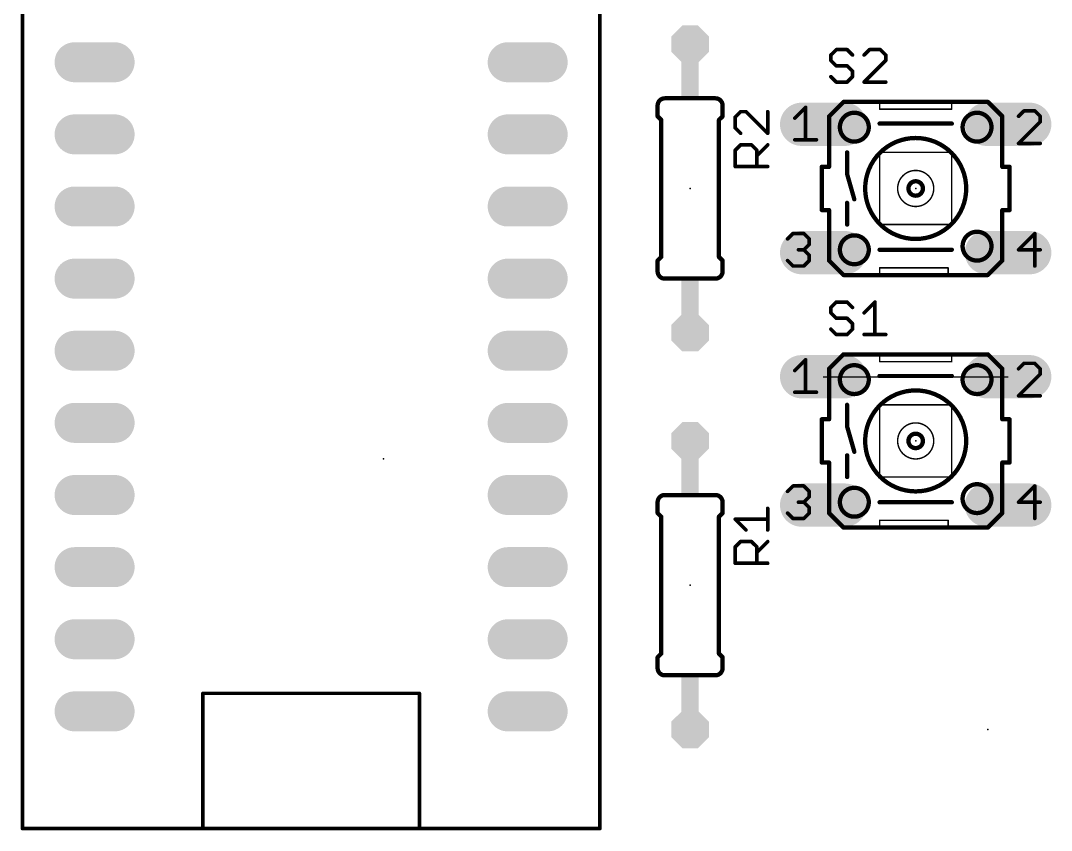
# Model space of a CAD drawing. Extents: x 1 to 130, y -4 to 46.
# Drawn here: x 93.28 to 129.55, y 1.21 to 29.72 of the extents above; entities that cross this region are included whole.
import ezdxf

# ---------------------------------------------------------------- set-up
doc = ezdxf.new("R2010")
doc.units = 0
doc.header["$MEASUREMENT"] = 0
doc.layers.get('0').update_dxf_attribs({"linetype": 'CONTINUOUS'})
for name, color, linetype in [('17', 94, 'CONTINUOUS'), ('19', 54, 'CONTINUOUS'), ('21', 250, 'CONTINUOUS'), ('23', 178, 'CONTINUOUS'), ('25', 250, 'CONTINUOUS'), ('51', 250, 'CONTINUOUS')]:
    doc.layers.add(name, color=color, linetype=linetype)

# ---------------------------------------------------------------- blocks, each defined once
blk = doc.blocks.new('RECT')
blk.add_solid([(-0.5, -0.5), (0.5, -0.5), (-0.5, 0.5), (0.5, 0.5)])
blk = doc.blocks.new('OCTAGONP')
at = {"const_width": 0.5}
blk.add_lwpolyline([(-0.25, -0.1036), (-0.25, 0.1036), (-0.1036, 0.25), (0.1036, 0.25), (0.25, 0.1036), (0.25, -0.1036), (0.1036, -0.25), (-0.1036, -0.25), (-0.25, -0.1036), (-0.25, 0.1036)], dxfattribs=at)
blk = doc.blocks.new('LONGP100')
at = {"const_width": 1}
blk.add_lwpolyline([(-0.5, 0), (0.5, 0)], dxfattribs=at)
at = {"const_width": 0.5}
for points in [[(-0.5, 0.25, 1), (-0.5, -0.25)], [(0.5, -0.25, 1), (0.5, 0.25)]]:
    blk.add_lwpolyline(points, format="xyb", dxfattribs=at)

msp = doc.modelspace()

# ---------------------------------------------------------------- linework, layer by layer
at = {"layer": '19'}
msp.add_line((121.5263, 17.1831), (128.0287, 17.1831), dxfattribs=at)
at = {"layer": '21'}
for points, const_width in [([(93.345, 1.27), (93.345, 45.085)], 0.127), ([(113.665, 45.085), (113.665, 1.27)], 0.127), ([(115.951, 26.9875), (117.729, 26.9875)], 0.1524), ([(123.5075, 26.8605), (122.6185, 26.8605)], 0.1524), ([(126.0475, 26.8605), (123.5075, 26.8605)], 0.1524), ([(123.5075, 26.8605), (123.5075, 26.6065)], 0.0508), ([(126.9365, 26.8605), (126.0475, 26.8605)], 0.1524), ([(126.0475, 26.6065), (126.0475, 26.8605)], 0.0508), ([(115.697, 26.7335), (115.697, 26.3525)], 0.1524), ([(117.983, 26.7335), (117.983, 26.3525)], 0.1524), ([(126.0475, 26.6065), (123.5075, 26.6065)], 0.0508), ([(115.824, 26.2255), (115.697, 26.3525)], 0.1524), ([(115.824, 21.3995), (115.824, 26.2255)], 0.1524), ([(117.856, 26.2255), (117.983, 26.3525)], 0.1524), ([(117.856, 21.3995), (117.856, 26.2255)], 0.1524), ([(121.7295, 24.5745), (121.7295, 24.8285)], 0.1524), ([(127.8255, 24.5745), (127.8255, 24.8285)], 0.1524), ([(121.4755, 24.5745), (121.7295, 24.5745)], 0.1524), ([(121.4755, 24.5745), (121.4755, 23.0505)], 0.1524), ([(127.8255, 24.5745), (128.0795, 24.5745)], 0.1524), ([(128.0795, 23.0505), (128.0795, 24.5745)], 0.1524), ([(121.7295, 23.0505), (121.4755, 23.0505)], 0.1524), ([(121.7295, 23.0505), (121.7295, 22.7965)], 0.1524), ([(128.0795, 23.0505), (127.8255, 23.0505)], 0.1524), ([(127.8255, 23.0505), (127.8255, 22.7965)], 0.1524), ([(115.824, 21.3995), (115.697, 21.2725)], 0.1524), ([(117.856, 21.3995), (117.983, 21.2725)], 0.1524), ([(115.697, 20.8915), (115.697, 21.2725)], 0.1524), ([(117.983, 20.8915), (117.983, 21.2725)], 0.1524), ([(125.9205, 21.0185), (123.5075, 21.0185)], 0.0508), ([(123.5075, 21.0185), (123.5075, 20.7645)], 0.0508), ([(125.9205, 21.0185), (125.9205, 20.7645)], 0.0508), ([(115.951, 20.6375), (117.729, 20.6375)], 0.1524), ([(122.6185, 20.7645), (123.5075, 20.7645)], 0.1524), ([(123.5075, 20.7645), (125.9205, 20.7645)], 0.1524), ([(125.9205, 20.7645), (126.9365, 20.7645)], 0.1524), ([(123.5075, 17.9705), (122.6185, 17.9705)], 0.1524), ([(126.0475, 17.9705), (123.5075, 17.9705)], 0.1524), ([(123.5075, 17.9705), (123.5075, 17.7165)], 0.0508), ([(126.9365, 17.9705), (126.0475, 17.9705)], 0.1524), ([(126.0475, 17.7165), (126.0475, 17.9705)], 0.0508), ([(126.0475, 17.7165), (123.5075, 17.7165)], 0.0508), ([(121.7295, 15.6845), (121.7295, 15.9385)], 0.1524), ([(127.8255, 15.6845), (127.8255, 15.9385)], 0.1524), ([(121.4755, 15.6845), (121.7295, 15.6845)], 0.1524), ([(121.4755, 15.6845), (121.4755, 14.1605)], 0.1524), ([(127.8255, 15.6845), (128.0795, 15.6845)], 0.1524), ([(128.0795, 14.1605), (128.0795, 15.6845)], 0.1524), ([(121.7295, 14.1605), (121.4755, 14.1605)], 0.1524), ([(121.7295, 14.1605), (121.7295, 13.9065)], 0.1524), ([(128.0795, 14.1605), (127.8255, 14.1605)], 0.1524), ([(127.8255, 14.1605), (127.8255, 13.9065)], 0.1524), ([(115.951, 13.0175), (117.729, 13.0175)], 0.1524), ([(115.697, 12.7635), (115.697, 12.3825)], 0.1524), ([(117.983, 12.7635), (117.983, 12.3825)], 0.1524), ([(115.824, 12.2555), (115.697, 12.3825)], 0.1524), ([(117.856, 12.2555), (117.983, 12.3825)], 0.1524), ([(115.824, 7.4295), (115.824, 12.2555)], 0.1524), ([(117.856, 7.4295), (117.856, 12.2555)], 0.1524), ([(125.9205, 12.1285), (123.5075, 12.1285)], 0.0508), ([(123.5075, 12.1285), (123.5075, 11.8745)], 0.0508), ([(125.9205, 12.1285), (125.9205, 11.8745)], 0.0508), ([(122.6185, 11.8745), (123.5075, 11.8745)], 0.1524), ([(123.5075, 11.8745), (125.9205, 11.8745)], 0.1524), ([(125.9205, 11.8745), (126.9365, 11.8745)], 0.1524), ([(115.824, 7.4295), (115.697, 7.3025)], 0.1524), ([(115.697, 6.9215), (115.697, 7.3025)], 0.1524), ([(117.856, 7.4295), (117.983, 7.3025)], 0.1524), ([(117.983, 6.9215), (117.983, 7.3025)], 0.1524), ([(115.951, 6.6675), (117.729, 6.6675)], 0.1524), ([(99.695, 1.27), (99.695, 6.0325)], 0.127), ([(99.695, 6.0325), (107.315, 6.0325)], 0.127), ([(107.315, 6.0325), (107.315, 1.27)], 0.127), ([(99.695, 1.27), (93.345, 1.27)], 0.127), ([(107.315, 1.27), (99.695, 1.27)], 0.127), ([(113.665, 1.27), (107.315, 1.27)], 0.127)]:
    msp.add_lwpolyline(points, dxfattribs=dict(at, const_width=const_width))
for points, const_width in [([(115.951, 26.9875, 0.4142), (115.697, 26.7335)], 0.1524), ([(115.951, 27.0256, 1), (115.951, 26.9494)], 0.0762), ([(115.951, 26.9494, 1), (115.951, 27.0256)], 0.0762), ([(117.983, 26.7335, 0.4142), (117.729, 26.9875)], 0.1524), ([(117.729, 27.0256, 1), (117.729, 26.9494)], 0.0762), ([(117.729, 26.9494, 1), (117.729, 27.0256)], 0.0762), ([(122.6185, 26.8986, 1), (122.6185, 26.8224)], 0.0762), ([(123.5075, 26.8986, 1), (123.5075, 26.8224)], 0.0762), ([(123.5075, 26.8224, 1), (123.5075, 26.8986)], 0.0762), ([(123.5202, 26.8605, 1), (123.4948, 26.8605)], 0.0254), ([(126.0475, 26.8986, 1), (126.0475, 26.8224)], 0.0762), ([(126.0475, 26.8224, 1), (126.0475, 26.8986)], 0.0762), ([(126.0602, 26.8605, 1), (126.0348, 26.8605)], 0.0254), ([(126.9365, 26.8224, 1), (126.9365, 26.8986)], 0.0762), ([(115.7351, 26.7335, 1), (115.6589, 26.7335)], 0.0762), ([(115.6589, 26.7335, 1), (115.7351, 26.7335)], 0.0762), ([(118.0211, 26.7335, 1), (117.9449, 26.7335)], 0.0762), ([(117.9449, 26.7335, 1), (118.0211, 26.7335)], 0.0762), ([(123.5075, 26.6192, 1), (123.5075, 26.5938)], 0.0254), ([(123.4948, 26.6065, 1), (123.5202, 26.6065)], 0.0254), ([(126.0348, 26.6065, 1), (126.0602, 26.6065)], 0.0254), ([(126.0475, 26.5938, 1), (126.0475, 26.6192)], 0.0254), ([(115.6589, 26.3525, 1), (115.7351, 26.3525)], 0.0762), ([(115.7239, 26.3794, 1), (115.6701, 26.3256)], 0.0762), ([(115.8621, 26.2255, 1), (115.7859, 26.2255)], 0.0762), ([(115.7971, 26.1986, 1), (115.8509, 26.2524)], 0.0762), ([(117.8941, 26.2255, 1), (117.8179, 26.2255)], 0.0762), ([(117.8291, 26.2524, 1), (117.8829, 26.1986)], 0.0762), ([(117.9449, 26.3525, 1), (118.0211, 26.3525)], 0.0762), ([(118.0099, 26.3256, 1), (117.9561, 26.3794)], 0.0762), ([(124.7775, 22.0345, 1), (124.7775, 25.5905, 1), (124.7775, 22.0345)], 0.1524), ([(121.7676, 24.8285, 1), (121.6914, 24.8285)], 0.0762), ([(127.8636, 24.8285, 1), (127.7874, 24.8285)], 0.0762), ([(121.4755, 24.6126, 1), (121.4755, 24.5364)], 0.0762), ([(121.5136, 24.5745, 1), (121.4374, 24.5745)], 0.0762), ([(121.6914, 24.5745, 1), (121.7676, 24.5745)], 0.0762), ([(121.7295, 24.5364, 1), (121.7295, 24.6126)], 0.0762), ([(127.8255, 24.6126, 1), (127.8255, 24.5364)], 0.0762), ([(127.7874, 24.5745, 1), (127.8636, 24.5745)], 0.0762), ([(128.1176, 24.5745, 1), (128.0414, 24.5745)], 0.0762), ([(128.0795, 24.5364, 1), (128.0795, 24.6126)], 0.0762), ([(124.7775, 23.5585, 1), (124.7775, 24.0665, 1), (124.7775, 23.5585)], 0.1524), ([(121.4755, 23.0886, 1), (121.4755, 23.0124)], 0.0762), ([(121.4374, 23.0505, 1), (121.5136, 23.0505)], 0.0762), ([(121.7676, 23.0505, 1), (121.6914, 23.0505)], 0.0762), ([(121.7295, 23.0124, 1), (121.7295, 23.0886)], 0.0762), ([(127.8255, 23.0886, 1), (127.8255, 23.0124)], 0.0762), ([(127.8636, 23.0505, 1), (127.7874, 23.0505)], 0.0762), ([(128.0414, 23.0505, 1), (128.1176, 23.0505)], 0.0762), ([(128.0795, 23.0124, 1), (128.0795, 23.0886)], 0.0762), ([(121.6914, 22.7965, 1), (121.7676, 22.7965)], 0.0762), ([(127.7874, 22.7965, 1), (127.8636, 22.7965)], 0.0762), ([(115.7859, 21.3995, 1), (115.8621, 21.3995)], 0.0762), ([(115.8509, 21.3726, 1), (115.7971, 21.4264)], 0.0762), ([(117.8179, 21.3995, 1), (117.8941, 21.3995)], 0.0762), ([(117.8829, 21.4264, 1), (117.8291, 21.3726)], 0.0762), ([(115.7351, 21.2725, 1), (115.6589, 21.2725)], 0.0762), ([(115.6701, 21.2994, 1), (115.7239, 21.2456)], 0.0762), ([(118.0211, 21.2725, 1), (117.9449, 21.2725)], 0.0762), ([(117.9561, 21.2456, 1), (118.0099, 21.2994)], 0.0762), ([(123.5075, 21.0312, 1), (123.5075, 21.0058)], 0.0254), ([(123.5202, 21.0185, 1), (123.4948, 21.0185)], 0.0254), ([(125.9332, 21.0185, 1), (125.9078, 21.0185)], 0.0254), ([(125.9205, 21.0058, 1), (125.9205, 21.0312)], 0.0254), ([(115.697, 20.8915, 0.4142), (115.951, 20.6375)], 0.1524), ([(115.7351, 20.8915, 1), (115.6589, 20.8915)], 0.0762), ([(115.6589, 20.8915, 1), (115.7351, 20.8915)], 0.0762), ([(115.951, 20.6756, 1), (115.951, 20.5994)], 0.0762), ([(115.951, 20.5994, 1), (115.951, 20.6756)], 0.0762), ([(117.729, 20.6375, 0.4142), (117.983, 20.8915)], 0.1524), ([(117.729, 20.6756, 1), (117.729, 20.5994)], 0.0762), ([(117.729, 20.5994, 1), (117.729, 20.6756)], 0.0762), ([(118.0211, 20.8915, 1), (117.9449, 20.8915)], 0.0762), ([(117.9449, 20.8915, 1), (118.0211, 20.8915)], 0.0762), ([(122.6185, 20.8026, 1), (122.6185, 20.7264)], 0.0762), ([(123.5075, 20.8026, 1), (123.5075, 20.7264)], 0.0762), ([(123.5075, 20.7264, 1), (123.5075, 20.8026)], 0.0762), ([(123.4948, 20.7645, 1), (123.5202, 20.7645)], 0.0254), ([(125.9205, 20.8026, 1), (125.9205, 20.7264)], 0.0762), ([(125.9205, 20.7264, 1), (125.9205, 20.8026)], 0.0762), ([(125.9078, 20.7645, 1), (125.9332, 20.7645)], 0.0254), ([(126.9365, 20.7264, 1), (126.9365, 20.8026)], 0.0762), ([(122.6185, 18.0086, 1), (122.6185, 17.9324)], 0.0762), ([(123.5075, 18.0086, 1), (123.5075, 17.9324)], 0.0762), ([(123.5075, 17.9324, 1), (123.5075, 18.0086)], 0.0762), ([(123.5202, 17.9705, 1), (123.4948, 17.9705)], 0.0254), ([(126.0475, 18.0086, 1), (126.0475, 17.9324)], 0.0762), ([(126.0475, 17.9324, 1), (126.0475, 18.0086)], 0.0762), ([(126.0602, 17.9705, 1), (126.0348, 17.9705)], 0.0254), ([(126.9365, 17.9324, 1), (126.9365, 18.0086)], 0.0762), ([(123.5075, 17.7292, 1), (123.5075, 17.7038)], 0.0254), ([(123.4948, 17.7165, 1), (123.5202, 17.7165)], 0.0254), ([(126.0348, 17.7165, 1), (126.0602, 17.7165)], 0.0254), ([(126.0475, 17.7038, 1), (126.0475, 17.7292)], 0.0254), ([(124.7775, 13.1445, 1), (124.7775, 16.7005, 1), (124.7775, 13.1445)], 0.1524), ([(121.7676, 15.9385, 1), (121.6914, 15.9385)], 0.0762), ([(127.8636, 15.9385, 1), (127.7874, 15.9385)], 0.0762), ([(121.4755, 15.7226, 1), (121.4755, 15.6464)], 0.0762), ([(121.5136, 15.6845, 1), (121.4374, 15.6845)], 0.0762), ([(121.6914, 15.6845, 1), (121.7676, 15.6845)], 0.0762), ([(121.7295, 15.6464, 1), (121.7295, 15.7226)], 0.0762), ([(127.8255, 15.7226, 1), (127.8255, 15.6464)], 0.0762), ([(127.7874, 15.6845, 1), (127.8636, 15.6845)], 0.0762), ([(128.1176, 15.6845, 1), (128.0414, 15.6845)], 0.0762), ([(128.0795, 15.6464, 1), (128.0795, 15.7226)], 0.0762), ([(124.7775, 14.6685, 1), (124.7775, 15.1765, 1), (124.7775, 14.6685)], 0.1524), ([(121.4755, 14.1986, 1), (121.4755, 14.1224)], 0.0762), ([(121.4374, 14.1605, 1), (121.5136, 14.1605)], 0.0762), ([(121.7676, 14.1605, 1), (121.6914, 14.1605)], 0.0762), ([(121.7295, 14.1224, 1), (121.7295, 14.1986)], 0.0762), ([(127.8255, 14.1986, 1), (127.8255, 14.1224)], 0.0762), ([(127.8636, 14.1605, 1), (127.7874, 14.1605)], 0.0762), ([(128.0414, 14.1605, 1), (128.1176, 14.1605)], 0.0762), ([(128.0795, 14.1224, 1), (128.0795, 14.1986)], 0.0762), ([(121.6914, 13.9065, 1), (121.7676, 13.9065)], 0.0762), ([(127.7874, 13.9065, 1), (127.8636, 13.9065)], 0.0762), ([(115.951, 13.0175, 0.4142), (115.697, 12.7635)], 0.1524), ([(115.951, 13.0556, 1), (115.951, 12.9794)], 0.0762), ([(115.951, 12.9794, 1), (115.951, 13.0556)], 0.0762), ([(117.983, 12.7635, 0.4142), (117.729, 13.0175)], 0.1524), ([(117.729, 13.0556, 1), (117.729, 12.9794)], 0.0762), ([(117.729, 12.9794, 1), (117.729, 13.0556)], 0.0762), ([(115.7351, 12.7635, 1), (115.6589, 12.7635)], 0.0762), ([(115.6589, 12.7635, 1), (115.7351, 12.7635)], 0.0762), ([(118.0211, 12.7635, 1), (117.9449, 12.7635)], 0.0762), ([(117.9449, 12.7635, 1), (118.0211, 12.7635)], 0.0762), ([(115.6589, 12.3825, 1), (115.7351, 12.3825)], 0.0762), ([(115.7239, 12.4094, 1), (115.6701, 12.3556)], 0.0762), ([(117.9449, 12.3825, 1), (118.0211, 12.3825)], 0.0762), ([(118.0099, 12.3556, 1), (117.9561, 12.4094)], 0.0762), ([(115.8621, 12.2555, 1), (115.7859, 12.2555)], 0.0762), ([(115.7971, 12.2286, 1), (115.8509, 12.2824)], 0.0762), ([(117.8941, 12.2555, 1), (117.8179, 12.2555)], 0.0762), ([(117.8291, 12.2824, 1), (117.8829, 12.2286)], 0.0762), ([(123.5075, 12.1412, 1), (123.5075, 12.1158)], 0.0254), ([(123.5202, 12.1285, 1), (123.4948, 12.1285)], 0.0254), ([(125.9332, 12.1285, 1), (125.9078, 12.1285)], 0.0254), ([(125.9205, 12.1158, 1), (125.9205, 12.1412)], 0.0254), ([(122.6185, 11.9126, 1), (122.6185, 11.8364)], 0.0762), ([(123.5075, 11.9126, 1), (123.5075, 11.8364)], 0.0762), ([(123.5075, 11.8364, 1), (123.5075, 11.9126)], 0.0762), ([(123.4948, 11.8745, 1), (123.5202, 11.8745)], 0.0254), ([(125.9205, 11.9126, 1), (125.9205, 11.8364)], 0.0762), ([(125.9205, 11.8364, 1), (125.9205, 11.9126)], 0.0762), ([(125.9078, 11.8745, 1), (125.9332, 11.8745)], 0.0254), ([(126.9365, 11.8364, 1), (126.9365, 11.9126)], 0.0762), ([(115.7351, 7.3025, 1), (115.6589, 7.3025)], 0.0762), ([(115.6701, 7.3294, 1), (115.7239, 7.2756)], 0.0762), ([(115.7859, 7.4295, 1), (115.8621, 7.4295)], 0.0762), ([(115.8509, 7.4026, 1), (115.7971, 7.4564)], 0.0762), ([(117.8179, 7.4295, 1), (117.8941, 7.4295)], 0.0762), ([(117.8829, 7.4564, 1), (117.8291, 7.4026)], 0.0762), ([(118.0211, 7.3025, 1), (117.9449, 7.3025)], 0.0762), ([(117.9561, 7.2756, 1), (118.0099, 7.3294)], 0.0762), ([(115.697, 6.9215, 0.4142), (115.951, 6.6675)], 0.1524), ([(115.7351, 6.9215, 1), (115.6589, 6.9215)], 0.0762), ([(115.6589, 6.9215, 1), (115.7351, 6.9215)], 0.0762), ([(117.729, 6.6675, 0.4142), (117.983, 6.9215)], 0.1524), ([(118.0211, 6.9215, 1), (117.9449, 6.9215)], 0.0762), ([(117.9449, 6.9215, 1), (118.0211, 6.9215)], 0.0762), ([(115.951, 6.7056, 1), (115.951, 6.6294)], 0.0762), ([(115.951, 6.6294, 1), (115.951, 6.7056)], 0.0762), ([(117.729, 6.7056, 1), (117.729, 6.6294)], 0.0762), ([(117.729, 6.6294, 1), (117.729, 6.7056)], 0.0762), ([(99.695, 6.0643, 1), (99.695, 6.0008)], 0.0635), ([(99.7268, 6.0325, 1), (99.6633, 6.0325)], 0.0635), ([(107.3468, 6.0325, 1), (107.2833, 6.0325)], 0.0635), ([(107.315, 6.0008, 1), (107.315, 6.0643)], 0.0635), ([(93.3132, 1.27, 1), (93.3768, 1.27)], 0.0635), ([(93.345, 1.3017, 1), (93.345, 1.2383)], 0.0635), ([(99.695, 1.3017, 1), (99.695, 1.2383)], 0.0635), ([(99.6633, 1.27, 1), (99.7268, 1.27)], 0.0635), ([(99.695, 1.2383, 1), (99.695, 1.3017)], 0.0635), ([(107.315, 1.3017, 1), (107.315, 1.2383)], 0.0635), ([(107.2833, 1.27, 1), (107.3468, 1.27)], 0.0635), ([(107.315, 1.2383, 1), (107.315, 1.3017)], 0.0635), ([(113.6333, 1.27, 1), (113.6968, 1.27)], 0.0635), ([(113.665, 1.2383, 1), (113.665, 1.3017)], 0.0635)]:
    msp.add_lwpolyline(points, format="xyb", dxfattribs=dict(at, const_width=const_width))
at = {"layer": '23'}
for p in [(116.84, 23.8125), (124.7775, 23.8125), (124.7775, 14.9225), (106.045, 14.2875), (116.84, 9.8425), (127.3175, 4.7625)]:
    msp.add_point(p, dxfattribs=at)
at = {"layer": '25', "const_width": 0.127}
for points in [[(121.9837, 28.703), (121.793, 28.5123)], [(122.365, 28.703), (121.9837, 28.703)], [(122.5556, 28.5123), (122.365, 28.703)], [(123.1531, 28.703), (122.9624, 28.5123)], [(123.5344, 28.703), (123.1531, 28.703)], [(123.725, 28.5123), (123.5344, 28.703)], [(121.793, 28.5123), (121.793, 28.3217)], [(121.793, 28.3217), (121.9837, 28.131)], [(122.9624, 27.559), (123.725, 28.3217)], [(123.725, 28.3217), (123.725, 28.5123)], [(121.9837, 28.131), (122.365, 28.131)], [(122.365, 28.131), (122.5556, 27.9403)], [(122.5556, 27.9403), (122.5556, 27.7497)], [(121.9837, 27.559), (121.793, 27.7497)], [(122.365, 27.559), (121.9837, 27.559)], [(122.5556, 27.7497), (122.365, 27.559)], [(123.725, 27.559), (122.9624, 27.559)], [(118.6172, 26.5173), (118.4265, 26.3266)], [(118.8079, 26.5173), (118.6172, 26.5173)], [(119.5705, 25.7546), (118.8079, 26.5173)], [(119.5705, 26.5173), (119.5705, 25.7546)], [(118.4265, 26.3266), (118.4265, 25.9453)], [(118.4265, 25.9453), (118.6172, 25.7546)], [(118.4265, 25.1572), (118.6172, 25.3479)], [(118.6172, 25.3479), (118.9985, 25.3479)], [(118.9985, 25.3479), (119.1892, 25.1572)], [(119.1892, 24.9665), (119.5705, 25.3479)], [(118.4265, 24.5852), (118.4265, 25.1572)], [(119.1892, 25.1572), (119.1892, 24.5852)], [(119.5705, 24.5852), (118.4265, 24.5852)], [(121.9837, 19.813), (121.793, 19.6223)], [(121.793, 19.6223), (121.793, 19.4317)], [(122.365, 19.813), (121.9837, 19.813)], [(122.5556, 19.6223), (122.365, 19.813)], [(122.9624, 19.4317), (123.3437, 19.813)], [(123.3437, 19.813), (123.3437, 18.669)], [(121.793, 19.4317), (121.9837, 19.241)], [(121.9837, 19.241), (122.365, 19.241)], [(122.365, 19.241), (122.5556, 19.0503)], [(121.9837, 18.669), (121.793, 18.8597)], [(122.5556, 18.8597), (122.365, 18.669)], [(122.5556, 19.0503), (122.5556, 18.8597)], [(122.365, 18.669), (121.9837, 18.669)], [(122.9624, 18.669), (123.725, 18.669)], [(119.5705, 11.7846), (119.5705, 12.5473)], [(118.8079, 11.7846), (118.4265, 12.1659)], [(118.4265, 12.1659), (119.5705, 12.1659)], [(118.4265, 11.1872), (118.6172, 11.3779)], [(118.4265, 10.6152), (118.4265, 11.1872)], [(118.6172, 11.3779), (118.9985, 11.3779)], [(118.9985, 11.3779), (119.1892, 11.1872)], [(119.1892, 10.9965), (119.5705, 11.3779)], [(119.1892, 11.1872), (119.1892, 10.6152)], [(119.5705, 10.6152), (118.4265, 10.6152)]]:
    msp.add_lwpolyline(points, dxfattribs=at)
at = {"layer": '25', "const_width": 0.0635}
for points in [[(121.9837, 28.7347, 1), (121.9837, 28.6712)], [(122.0061, 28.6805, 1), (121.9612, 28.7254)], [(122.3874, 28.7254, 1), (122.3425, 28.6805)], [(122.365, 28.6712, 1), (122.365, 28.7347)], [(123.1531, 28.7347, 1), (123.1531, 28.6712)], [(123.1755, 28.6805, 1), (123.1306, 28.7254)], [(123.5568, 28.7254, 1), (123.5119, 28.6805)], [(123.5344, 28.6712, 1), (123.5344, 28.7347)], [(121.7705, 28.5348, 1), (121.8155, 28.4899)], [(121.8155, 28.3441, 1), (121.7705, 28.2992)], [(121.8248, 28.5123, 1), (121.7613, 28.5123)], [(121.7613, 28.3217, 1), (121.8248, 28.3217)], [(122.5332, 28.4899, 1), (122.5781, 28.5348)], [(122.9399, 28.5348, 1), (122.9848, 28.4899)], [(123.7568, 28.5123, 1), (123.6933, 28.5123)], [(123.6933, 28.3217, 1), (123.7568, 28.3217)], [(123.7026, 28.4899, 1), (123.7475, 28.5348)], [(123.7475, 28.2992, 1), (123.7026, 28.3441)], [(121.9837, 28.1627, 1), (121.9837, 28.0992)], [(121.9612, 28.1085, 1), (122.0061, 28.1534)], [(122.3874, 28.1534, 1), (122.3425, 28.1085)], [(122.365, 28.0992, 1), (122.365, 28.1627)], [(122.5874, 27.9403, 1), (122.5239, 27.9403)], [(122.5332, 27.9179, 1), (122.5781, 27.9628)], [(121.8155, 27.7721, 1), (121.7705, 27.7272)], [(121.9837, 27.5907, 1), (121.9837, 27.5273)], [(121.9612, 27.5365, 1), (122.0061, 27.5815)], [(122.3425, 27.5815, 1), (122.3874, 27.5365)], [(122.365, 27.5273, 1), (122.365, 27.5907)], [(122.5239, 27.7497, 1), (122.5874, 27.7497)], [(122.5781, 27.7272, 1), (122.5332, 27.7721)], [(122.9399, 27.5815, 1), (122.9848, 27.5365)], [(122.9624, 27.5907, 1), (122.9624, 27.5273)], [(123.725, 27.5273, 1), (123.725, 27.5907)], [(118.6172, 26.549, 1), (118.6172, 26.4855)], [(118.6396, 26.4948, 1), (118.5947, 26.5397)], [(118.8303, 26.5397, 1), (118.7854, 26.4948)], [(118.8079, 26.4855, 1), (118.8079, 26.549)], [(119.6023, 26.5173, 1), (119.5388, 26.5173)], [(118.4583, 26.3266, 1), (118.3948, 26.3266)], [(118.4041, 26.349, 1), (118.449, 26.3041)], [(118.3948, 25.9453, 1), (118.4583, 25.9453)], [(118.449, 25.9677, 1), (118.4041, 25.9228)], [(118.5947, 25.7321, 1), (118.6396, 25.7771)], [(119.5388, 25.7546, 1), (119.6023, 25.7546)], [(119.548, 25.7321, 1), (119.593, 25.7771)], [(118.6172, 25.3796, 1), (118.6172, 25.3161)], [(118.6396, 25.3254, 1), (118.5947, 25.3703)], [(119.021, 25.3703, 1), (118.9761, 25.3254)], [(118.9985, 25.3161, 1), (118.9985, 25.3796)], [(119.593, 25.3254, 1), (119.548, 25.3703)], [(118.4583, 25.1572, 1), (118.3948, 25.1572)], [(118.4041, 25.1796, 1), (118.449, 25.1347)], [(119.2209, 25.1572, 1), (119.1574, 25.1572)], [(119.1667, 25.1347, 1), (119.2116, 25.1796)], [(119.1667, 24.989, 1), (119.2116, 24.9441)], [(118.4265, 24.617, 1), (118.4265, 24.5535)], [(118.3948, 24.5852, 1), (118.4583, 24.5852)], [(119.1574, 24.5852, 1), (119.2209, 24.5852)], [(119.5705, 24.5535, 1), (119.5705, 24.617)], [(121.7705, 19.6448, 1), (121.8155, 19.5999)], [(121.8248, 19.6223, 1), (121.7613, 19.6223)], [(121.9837, 19.8447, 1), (121.9837, 19.7812)], [(122.0061, 19.7905, 1), (121.9612, 19.8354)], [(122.3874, 19.8354, 1), (122.3425, 19.7905)], [(122.365, 19.7812, 1), (122.365, 19.8447)], [(122.5332, 19.5999, 1), (122.5781, 19.6448)], [(123.3755, 19.813, 1), (123.312, 19.813)], [(123.3662, 19.7905, 1), (123.3213, 19.8354)], [(121.8155, 19.4541, 1), (121.7705, 19.4092)], [(121.7613, 19.4317, 1), (121.8248, 19.4317)], [(121.9837, 19.2727, 1), (121.9837, 19.2092)], [(121.9612, 19.2185, 1), (122.0061, 19.2634)], [(122.3874, 19.2634, 1), (122.3425, 19.2185)], [(122.365, 19.2092, 1), (122.365, 19.2727)], [(122.9399, 19.4541, 1), (122.9848, 19.4092)], [(121.8155, 18.8821, 1), (121.7705, 18.8372)], [(122.5874, 19.0503, 1), (122.5239, 19.0503)], [(122.5239, 18.8597, 1), (122.5874, 18.8597)], [(122.5332, 19.0279, 1), (122.5781, 19.0728)], [(122.5781, 18.8372, 1), (122.5332, 18.8821)], [(121.9837, 18.7007, 1), (121.9837, 18.6373)], [(121.9612, 18.6465, 1), (122.0061, 18.6915)], [(122.3425, 18.6915, 1), (122.3874, 18.6465)], [(122.365, 18.6373, 1), (122.365, 18.7007)], [(122.9624, 18.7007, 1), (122.9624, 18.6373)], [(123.312, 18.669, 1), (123.3755, 18.669)], [(123.725, 18.6373, 1), (123.725, 18.7007)], [(119.6023, 12.5473, 1), (119.5388, 12.5473)], [(118.4265, 12.1977, 1), (118.4265, 12.1342)], [(118.449, 12.1884, 1), (118.4041, 12.1435)], [(119.5705, 12.1342, 1), (119.5705, 12.1977)], [(118.7854, 11.7621, 1), (118.8303, 11.8071)], [(119.5388, 11.7846, 1), (119.6023, 11.7846)], [(118.4583, 11.1872, 1), (118.3948, 11.1872)], [(118.6172, 11.4096, 1), (118.6172, 11.3461)], [(118.6396, 11.3554, 1), (118.5947, 11.4003)], [(119.021, 11.4003, 1), (118.9761, 11.3554)], [(118.9985, 11.3461, 1), (118.9985, 11.4096)], [(119.2209, 11.1872, 1), (119.1574, 11.1872)], [(119.593, 11.3554, 1), (119.548, 11.4003)], [(118.4041, 11.2096, 1), (118.449, 11.1647)], [(119.1667, 11.019, 1), (119.2116, 10.9741)], [(119.1667, 11.1647, 1), (119.2116, 11.2096)], [(118.4265, 10.647, 1), (118.4265, 10.5835)], [(118.3948, 10.6152, 1), (118.4583, 10.6152)], [(119.1574, 10.6152, 1), (119.2209, 10.6152)], [(119.5705, 10.5835, 1), (119.5705, 10.647)]]:
    msp.add_lwpolyline(points, format="xyb", dxfattribs=at)
at = {"layer": '51'}
for points, const_width in [([(116.84, 28.8925), (116.84, 27.8765)], 0.6096), ([(122.2375, 26.8605), (121.7295, 26.3525)], 0.1524), ([(122.2375, 26.8605), (122.6185, 26.8605)], 0.1524), ([(127.3175, 26.8605), (126.9365, 26.8605)], 0.1524), ([(127.8255, 26.3525), (127.3175, 26.8605)], 0.1524), ([(120.523, 26.2897), (120.9043, 26.671)], 0.127), ([(120.9043, 26.671), (120.9043, 25.527)], 0.127), ([(128.5877, 26.544), (128.397, 26.3533)], 0.127), ([(128.969, 26.544), (128.5877, 26.544)], 0.127), ([(129.1596, 26.3533), (128.969, 26.544)], 0.127), ([(121.7295, 26.3525), (121.7295, 24.8285)], 0.1524), ([(126.0475, 26.0985), (123.5075, 26.0985)], 0.1524), ([(127.8255, 24.8285), (127.8255, 26.3525)], 0.1524), ([(128.397, 25.4), (129.1596, 26.1627)], 0.127), ([(129.1596, 26.1627), (129.1596, 26.3533)], 0.127), ([(120.523, 25.527), (121.2857, 25.527)], 0.127), ([(129.1596, 25.4), (128.397, 25.4)], 0.127), ([(122.3645, 25.0825), (122.3645, 24.3205)], 0.1524), ([(123.5075, 25.0825), (123.5075, 22.5425)], 0.0508), ([(123.5075, 25.0825), (126.0475, 25.0825)], 0.0508), ([(126.0475, 22.5425), (126.0475, 25.0825)], 0.0508), ([(122.3645, 24.3205), (122.6185, 23.4315)], 0.1524), ([(122.3645, 23.3045), (122.3645, 22.5425)], 0.1524), ([(121.7295, 21.2725), (121.7295, 22.7965)], 0.1524), ([(127.8255, 21.2725), (127.8255, 22.7965)], 0.1524), ([(126.0475, 22.5425), (123.5075, 22.5425)], 0.0508), ([(120.269, 22.0353), (120.4597, 22.226)], 0.127), ([(120.4597, 22.226), (120.841, 22.226)], 0.127), ([(120.841, 22.226), (121.0316, 22.0353)], 0.127), ([(128.969, 22.226), (128.397, 21.654)], 0.127), ([(128.969, 21.082), (128.969, 22.226)], 0.127), ([(121.0316, 21.8447), (120.841, 21.654)], 0.127), ([(121.0316, 22.0353), (121.0316, 21.8447)], 0.127), ([(120.841, 21.654), (120.6503, 21.654)], 0.127), ([(120.841, 21.654), (121.0316, 21.4633)], 0.127), ([(121.0316, 21.4633), (121.0316, 21.2727)], 0.127), ([(123.5075, 21.6535), (126.0475, 21.6535)], 0.1524), ([(128.397, 21.654), (129.1596, 21.654)], 0.127), ([(120.4597, 21.082), (120.269, 21.2727)], 0.127), ([(120.841, 21.082), (120.4597, 21.082)], 0.127), ([(121.0316, 21.2727), (120.841, 21.082)], 0.127), ([(122.2375, 20.7645), (121.7295, 21.2725)], 0.1524), ([(127.3175, 20.7645), (127.8255, 21.2725)], 0.1524), ([(122.2375, 20.7645), (122.6185, 20.7645)], 0.1524), ([(127.3175, 20.7645), (126.9365, 20.7645)], 0.1524), ([(116.84, 18.7325), (116.84, 19.7485)], 0.6096), ([(120.523, 17.3997), (120.9043, 17.781)], 0.127), ([(120.9043, 17.781), (120.9043, 16.637)], 0.127), ([(122.2375, 17.9705), (121.7295, 17.4625)], 0.1524), ([(122.2375, 17.9705), (122.6185, 17.9705)], 0.1524), ([(127.3175, 17.9705), (126.9365, 17.9705)], 0.1524), ([(127.8255, 17.4625), (127.3175, 17.9705)], 0.1524), ([(121.7295, 17.4625), (121.7295, 15.9385)], 0.1524), ([(127.8255, 15.9385), (127.8255, 17.4625)], 0.1524), ([(128.5877, 17.654), (128.397, 17.4633)], 0.127), ([(128.969, 17.654), (128.5877, 17.654)], 0.127), ([(129.1596, 17.4633), (128.969, 17.654)], 0.127), ([(129.1596, 17.2727), (129.1596, 17.4633)], 0.127), ([(126.0475, 17.2085), (123.5075, 17.2085)], 0.1524), ([(128.397, 16.51), (129.1596, 17.2727)], 0.127), ([(120.523, 16.637), (121.2857, 16.637)], 0.127), ([(129.1596, 16.51), (128.397, 16.51)], 0.127), ([(122.3645, 16.1925), (122.3645, 15.4305)], 0.1524), ([(123.5075, 16.1925), (123.5075, 13.6525)], 0.0508), ([(123.5075, 16.1925), (126.0475, 16.1925)], 0.0508), ([(126.0475, 13.6525), (126.0475, 16.1925)], 0.0508), ([(122.3645, 15.4305), (122.6185, 14.5415)], 0.1524), ([(116.84, 14.9225), (116.84, 13.9065)], 0.6096), ([(122.3645, 14.4145), (122.3645, 13.6525)], 0.1524), ([(121.7295, 12.3825), (121.7295, 13.9065)], 0.1524), ([(127.8255, 12.3825), (127.8255, 13.9065)], 0.1524), ([(126.0475, 13.6525), (123.5075, 13.6525)], 0.0508), ([(120.269, 13.1453), (120.4597, 13.336)], 0.127), ([(120.4597, 13.336), (120.841, 13.336)], 0.127), ([(120.841, 13.336), (121.0316, 13.1453)], 0.127), ([(121.0316, 13.1453), (121.0316, 12.9547)], 0.127), ([(128.969, 13.336), (128.397, 12.764)], 0.127), ([(128.969, 12.192), (128.969, 13.336)], 0.127), ([(120.841, 12.764), (120.6503, 12.764)], 0.127), ([(121.0316, 12.9547), (120.841, 12.764)], 0.127), ([(120.841, 12.764), (121.0316, 12.5733)], 0.127), ([(123.5075, 12.7635), (126.0475, 12.7635)], 0.1524), ([(128.397, 12.764), (129.1596, 12.764)], 0.127), ([(120.4597, 12.192), (120.269, 12.3827)], 0.127), ([(121.0316, 12.3827), (120.841, 12.192)], 0.127), ([(121.0316, 12.5733), (121.0316, 12.3827)], 0.127), ([(122.2375, 11.8745), (121.7295, 12.3825)], 0.1524), ([(127.3175, 11.8745), (127.8255, 12.3825)], 0.1524), ([(120.841, 12.192), (120.4597, 12.192)], 0.127), ([(122.2375, 11.8745), (122.6185, 11.8745)], 0.1524), ([(127.3175, 11.8745), (126.9365, 11.8745)], 0.1524), ([(116.84, 4.7625), (116.84, 5.7785)], 0.6096)]:
    msp.add_lwpolyline(points, dxfattribs=dict(at, const_width=const_width))
for points, const_width in [([(116.9924, 28.8925, 1), (116.6876, 28.8925)], 0.3048), ([(116.6876, 27.8765, 1), (116.9924, 27.8765)], 0.3048), ([(122.2375, 26.8986, 1), (122.2375, 26.8224)], 0.0762), ([(122.2644, 26.8336, 1), (122.2106, 26.8874)], 0.0762), ([(122.6185, 26.8224, 1), (122.6185, 26.8986)], 0.0762), ([(126.9365, 26.8986, 1), (126.9365, 26.8224)], 0.0762), ([(127.3444, 26.8874, 1), (127.2906, 26.8336)], 0.0762), ([(127.3175, 26.8224, 1), (127.3175, 26.8986)], 0.0762), ([(120.9361, 26.671, 1), (120.8726, 26.671)], 0.0635), ([(120.9268, 26.6485, 1), (120.8819, 26.6934)], 0.0635), ([(122.6185, 25.4635, 1), (122.6185, 26.4795, 1), (122.6185, 25.4635)], 0.1524), ([(126.9365, 25.4635, 1), (126.9365, 26.4795, 1), (126.9365, 25.4635)], 0.1524), ([(128.5877, 26.5757, 1), (128.5877, 26.5122)], 0.0635), ([(128.6101, 26.5215, 1), (128.5652, 26.5664)], 0.0635), ([(128.9914, 26.5664, 1), (128.9465, 26.5215)], 0.0635), ([(128.969, 26.5122, 1), (128.969, 26.5757)], 0.0635), ([(120.5005, 26.3121, 1), (120.5455, 26.2672)], 0.0635), ([(121.7676, 26.3525, 1), (121.6914, 26.3525)], 0.0762), ([(121.7026, 26.3794, 1), (121.7564, 26.3256)], 0.0762), ([(123.5075, 26.1366, 1), (123.5075, 26.0604)], 0.0762), ([(126.0475, 26.0604, 1), (126.0475, 26.1366)], 0.0762), ([(127.8636, 26.3525, 1), (127.7874, 26.3525)], 0.0762), ([(127.7986, 26.3256, 1), (127.8524, 26.3794)], 0.0762), ([(128.3745, 26.3758, 1), (128.4195, 26.3309)], 0.0635), ([(129.1914, 26.3533, 1), (129.1279, 26.3533)], 0.0635), ([(129.1279, 26.1627, 1), (129.1914, 26.1627)], 0.0635), ([(129.1372, 26.3309, 1), (129.1821, 26.3758)], 0.0635), ([(129.1821, 26.1402, 1), (129.1372, 26.1851)], 0.0635), ([(120.523, 25.5587, 1), (120.523, 25.4953)], 0.0635), ([(120.8726, 25.527, 1), (120.9361, 25.527)], 0.0635), ([(121.2857, 25.4953, 1), (121.2857, 25.5587)], 0.0635), ([(128.3745, 25.4225, 1), (128.4195, 25.3775)], 0.0635), ([(128.397, 25.4318, 1), (128.397, 25.3683)], 0.0635), ([(129.1596, 25.3683, 1), (129.1596, 25.4318)], 0.0635), ([(122.4026, 25.0825, 1), (122.3264, 25.0825)], 0.0762), ([(123.5202, 25.0825, 1), (123.4948, 25.0825)], 0.0254), ([(123.5075, 25.0952, 1), (123.5075, 25.0698)], 0.0254), ([(126.0602, 25.0825, 1), (126.0348, 25.0825)], 0.0254), ([(126.0475, 25.0698, 1), (126.0475, 25.0952)], 0.0254), ([(121.6914, 24.8285, 1), (121.7676, 24.8285)], 0.0762), ([(127.7874, 24.8285, 1), (127.8636, 24.8285)], 0.0762), ([(122.4011, 24.331, 1), (122.3279, 24.31)], 0.0762), ([(122.3264, 24.3205, 1), (122.4026, 24.3205)], 0.0762), ([(124.7775, 23.1775, 1), (124.7775, 24.4475, 1), (124.7775, 23.1775)], 0.0508), ([(122.4026, 23.3045, 1), (122.3264, 23.3045)], 0.0762), ([(122.5819, 23.421, 1), (122.6551, 23.442)], 0.0762), ([(121.7676, 22.7965, 1), (121.6914, 22.7965)], 0.0762), ([(127.8636, 22.7965, 1), (127.7874, 22.7965)], 0.0762), ([(122.3264, 22.5425, 1), (122.4026, 22.5425)], 0.0762), ([(123.5075, 22.5552, 1), (123.5075, 22.5298)], 0.0254), ([(123.4948, 22.5425, 1), (123.5202, 22.5425)], 0.0254), ([(126.0348, 22.5425, 1), (126.0602, 22.5425)], 0.0254), ([(126.0475, 22.5298, 1), (126.0475, 22.5552)], 0.0254), ([(120.4597, 22.2577, 1), (120.4597, 22.1942)], 0.0635), ([(120.4821, 22.2035, 1), (120.4372, 22.2484)], 0.0635), ([(120.8634, 22.2484, 1), (120.8185, 22.2035)], 0.0635), ([(120.841, 22.1942, 1), (120.841, 22.2577)], 0.0635), ([(122.6185, 21.1455, 1), (122.6185, 22.1615, 1), (122.6185, 21.1455)], 0.1524), ([(126.9365, 21.2725, 1), (126.9365, 22.2885, 1), (126.9365, 21.2725)], 0.1524), ([(129.0007, 22.226, 1), (128.9372, 22.226)], 0.0635), ([(128.9914, 22.2035, 1), (128.9465, 22.2484)], 0.0635), ([(120.2465, 22.0578, 1), (120.2915, 22.0129)], 0.0635), ([(121.0634, 22.0353, 1), (120.9999, 22.0353)], 0.0635), ([(120.9999, 21.8447, 1), (121.0634, 21.8447)], 0.0635), ([(121.0092, 22.0129, 1), (121.0541, 22.0578)], 0.0635), ([(121.0541, 21.8222, 1), (121.0092, 21.8671)], 0.0635), ([(120.6503, 21.6857, 1), (120.6503, 21.6222)], 0.0635), ([(120.8634, 21.6764, 1), (120.8185, 21.6315)], 0.0635), ([(120.8185, 21.6764, 1), (120.8634, 21.6315)], 0.0635), ([(120.841, 21.6222, 1), (120.841, 21.6857)], 0.0635), ([(121.0634, 21.4633, 1), (120.9999, 21.4633)], 0.0635), ([(121.0092, 21.4409, 1), (121.0541, 21.4858)], 0.0635), ([(123.5075, 21.6916, 1), (123.5075, 21.6154)], 0.0762), ([(126.0475, 21.6154, 1), (126.0475, 21.6916)], 0.0762), ([(128.397, 21.6857, 1), (128.397, 21.6222)], 0.0635), ([(128.3745, 21.6764, 1), (128.4195, 21.6315)], 0.0635), ([(129.1596, 21.6222, 1), (129.1596, 21.6857)], 0.0635), ([(120.2915, 21.2951, 1), (120.2465, 21.2502)], 0.0635), ([(120.4597, 21.1137, 1), (120.4597, 21.0503)], 0.0635), ([(120.4372, 21.0595, 1), (120.4821, 21.1045)], 0.0635), ([(120.8185, 21.1045, 1), (120.8634, 21.0595)], 0.0635), ([(120.841, 21.0503, 1), (120.841, 21.1137)], 0.0635), ([(120.9999, 21.2727, 1), (121.0634, 21.2727)], 0.0635), ([(121.0541, 21.2502, 1), (121.0092, 21.2951)], 0.0635), ([(121.6914, 21.2725, 1), (121.7676, 21.2725)], 0.0762), ([(121.7564, 21.2994, 1), (121.7026, 21.2456)], 0.0762), ([(127.7874, 21.2725, 1), (127.8636, 21.2725)], 0.0762), ([(127.8524, 21.2456, 1), (127.7986, 21.2994)], 0.0762), ([(128.9372, 21.082, 1), (129.0007, 21.082)], 0.0635), ([(122.2375, 20.8026, 1), (122.2375, 20.7264)], 0.0762), ([(122.2106, 20.7376, 1), (122.2644, 20.7914)], 0.0762), ([(122.6185, 20.7264, 1), (122.6185, 20.8026)], 0.0762), ([(126.9365, 20.8026, 1), (126.9365, 20.7264)], 0.0762), ([(127.2906, 20.7914, 1), (127.3444, 20.7376)], 0.0762), ([(127.3175, 20.7264, 1), (127.3175, 20.8026)], 0.0762), ([(116.9924, 19.7485, 1), (116.6876, 19.7485)], 0.3048), ([(116.6876, 18.7325, 1), (116.9924, 18.7325)], 0.3048), ([(120.9361, 17.781, 1), (120.8726, 17.781)], 0.0635), ([(120.9268, 17.7585, 1), (120.8819, 17.8034)], 0.0635), ([(122.2375, 18.0086, 1), (122.2375, 17.9324)], 0.0762), ([(122.2644, 17.9436, 1), (122.2106, 17.9974)], 0.0762), ([(122.6185, 17.9324, 1), (122.6185, 18.0086)], 0.0762), ([(126.9365, 18.0086, 1), (126.9365, 17.9324)], 0.0762), ([(127.3444, 17.9974, 1), (127.2906, 17.9436)], 0.0762), ([(127.3175, 17.9324, 1), (127.3175, 18.0086)], 0.0762), ([(120.5005, 17.4221, 1), (120.5455, 17.3772)], 0.0635), ([(121.7676, 17.4625, 1), (121.6914, 17.4625)], 0.0762), ([(121.7026, 17.4894, 1), (121.7564, 17.4356)], 0.0762), ([(122.6185, 16.5735, 1), (122.6185, 17.5895, 1), (122.6185, 16.5735)], 0.1524), ([(126.9365, 16.5735, 1), (126.9365, 17.5895, 1), (126.9365, 16.5735)], 0.1524), ([(127.8636, 17.4625, 1), (127.7874, 17.4625)], 0.0762), ([(127.7986, 17.4356, 1), (127.8524, 17.4894)], 0.0762), ([(128.3745, 17.4858, 1), (128.4195, 17.4409)], 0.0635), ([(128.5877, 17.6857, 1), (128.5877, 17.6222)], 0.0635), ([(128.6101, 17.6315, 1), (128.5652, 17.6764)], 0.0635), ([(128.9914, 17.6764, 1), (128.9465, 17.6315)], 0.0635), ([(128.969, 17.6222, 1), (128.969, 17.6857)], 0.0635), ([(129.1914, 17.4633, 1), (129.1279, 17.4633)], 0.0635), ([(129.1372, 17.4409, 1), (129.1821, 17.4858)], 0.0635), ([(123.5075, 17.2466, 1), (123.5075, 17.1704)], 0.0762), ([(126.0475, 17.1704, 1), (126.0475, 17.2466)], 0.0762), ([(129.1279, 17.2727, 1), (129.1914, 17.2727)], 0.0635), ([(129.1821, 17.2502, 1), (129.1372, 17.2951)], 0.0635), ([(120.523, 16.6687, 1), (120.523, 16.6053)], 0.0635), ([(121.2857, 16.6053, 1), (121.2857, 16.6687)], 0.0635), ([(120.8726, 16.637, 1), (120.9361, 16.637)], 0.0635), ([(128.3745, 16.5325, 1), (128.4195, 16.4875)], 0.0635), ([(128.397, 16.5418, 1), (128.397, 16.4783)], 0.0635), ([(129.1596, 16.4783, 1), (129.1596, 16.5418)], 0.0635), ([(121.6914, 15.9385, 1), (121.7676, 15.9385)], 0.0762), ([(122.4026, 16.1925, 1), (122.3264, 16.1925)], 0.0762), ([(123.5202, 16.1925, 1), (123.4948, 16.1925)], 0.0254), ([(123.5075, 16.2052, 1), (123.5075, 16.1798)], 0.0254), ([(126.0602, 16.1925, 1), (126.0348, 16.1925)], 0.0254), ([(126.0475, 16.1798, 1), (126.0475, 16.2052)], 0.0254), ([(127.7874, 15.9385, 1), (127.8636, 15.9385)], 0.0762), ([(122.4011, 15.441, 1), (122.3279, 15.42)], 0.0762), ([(122.3264, 15.4305, 1), (122.4026, 15.4305)], 0.0762), ([(124.7775, 14.2875, 1), (124.7775, 15.5575, 1), (124.7775, 14.2875)], 0.0508), ([(116.9924, 14.9225, 1), (116.6876, 14.9225)], 0.3048), ([(122.5819, 14.531, 1), (122.6551, 14.552)], 0.0762), ([(122.4026, 14.4145, 1), (122.3264, 14.4145)], 0.0762), ([(116.6876, 13.9065, 1), (116.9924, 13.9065)], 0.3048), ([(121.7676, 13.9065, 1), (121.6914, 13.9065)], 0.0762), ([(127.8636, 13.9065, 1), (127.7874, 13.9065)], 0.0762), ([(122.3264, 13.6525, 1), (122.4026, 13.6525)], 0.0762), ([(123.5075, 13.6652, 1), (123.5075, 13.6398)], 0.0254), ([(123.4948, 13.6525, 1), (123.5202, 13.6525)], 0.0254), ([(126.0348, 13.6525, 1), (126.0602, 13.6525)], 0.0254), ([(126.0475, 13.6398, 1), (126.0475, 13.6652)], 0.0254), ([(126.9365, 12.3825, 1), (126.9365, 13.3985, 1), (126.9365, 12.3825)], 0.1524), ([(120.2465, 13.1678, 1), (120.2915, 13.1229)], 0.0635), ([(120.4597, 13.3677, 1), (120.4597, 13.3042)], 0.0635), ([(120.4821, 13.3135, 1), (120.4372, 13.3584)], 0.0635), ([(120.8634, 13.3584, 1), (120.8185, 13.3135)], 0.0635), ([(120.841, 13.3042, 1), (120.841, 13.3677)], 0.0635), ([(121.0634, 13.1453, 1), (120.9999, 13.1453)], 0.0635), ([(121.0092, 13.1229, 1), (121.0541, 13.1678)], 0.0635), ([(122.6185, 12.2555, 1), (122.6185, 13.2715, 1), (122.6185, 12.2555)], 0.1524), ([(129.0007, 13.336, 1), (128.9372, 13.336)], 0.0635), ([(128.9914, 13.3135, 1), (128.9465, 13.3584)], 0.0635), ([(120.6503, 12.7957, 1), (120.6503, 12.7322)], 0.0635), ([(120.8634, 12.7864, 1), (120.8185, 12.7415)], 0.0635), ([(120.8185, 12.7864, 1), (120.8634, 12.7415)], 0.0635), ([(120.841, 12.7322, 1), (120.841, 12.7957)], 0.0635), ([(120.9999, 12.9547, 1), (121.0634, 12.9547)], 0.0635), ([(121.0541, 12.9322, 1), (121.0092, 12.9771)], 0.0635), ([(123.5075, 12.8016, 1), (123.5075, 12.7254)], 0.0762), ([(126.0475, 12.7254, 1), (126.0475, 12.8016)], 0.0762), ([(128.397, 12.7957, 1), (128.397, 12.7322)], 0.0635), ([(128.3745, 12.7864, 1), (128.4195, 12.7415)], 0.0635), ([(129.1596, 12.7322, 1), (129.1596, 12.7957)], 0.0635), ([(120.2915, 12.4051, 1), (120.2465, 12.3602)], 0.0635), ([(121.0634, 12.5733, 1), (120.9999, 12.5733)], 0.0635), ([(120.9999, 12.3827, 1), (121.0634, 12.3827)], 0.0635), ([(121.0092, 12.5509, 1), (121.0541, 12.5958)], 0.0635), ([(121.0541, 12.3602, 1), (121.0092, 12.4051)], 0.0635), ([(121.6914, 12.3825, 1), (121.7676, 12.3825)], 0.0762), ([(121.7564, 12.4094, 1), (121.7026, 12.3556)], 0.0762), ([(127.7874, 12.3825, 1), (127.8636, 12.3825)], 0.0762), ([(127.8524, 12.3556, 1), (127.7986, 12.4094)], 0.0762), ([(120.4597, 12.2238, 1), (120.4597, 12.1602)], 0.0635), ([(120.4372, 12.1695, 1), (120.4821, 12.2145)], 0.0635), ([(120.8185, 12.2145, 1), (120.8634, 12.1695)], 0.0635), ([(120.841, 12.1602, 1), (120.841, 12.2238)], 0.0635), ([(128.9372, 12.192, 1), (129.0007, 12.192)], 0.0635), ([(122.2375, 11.9126, 1), (122.2375, 11.8364)], 0.0762), ([(122.2106, 11.8476, 1), (122.2644, 11.9014)], 0.0762), ([(122.6185, 11.8364, 1), (122.6185, 11.9126)], 0.0762), ([(126.9365, 11.9126, 1), (126.9365, 11.8364)], 0.0762), ([(127.2906, 11.9014, 1), (127.3444, 11.8476)], 0.0762), ([(127.3175, 11.8364, 1), (127.3175, 11.9126)], 0.0762), ([(116.9924, 5.7785, 1), (116.6876, 5.7785)], 0.3048), ([(116.6876, 4.7625, 1), (116.9924, 4.7625)], 0.3048)]:
    msp.add_lwpolyline(points, format="xyb", dxfattribs=dict(at, const_width=const_width))

# ---------------------------------------------------------------- block references
at = {"layer": '17'}
for name, p, xscale, yscale, rotation in [('OCTAGONP', (116.84, 28.8925), 1.3208, 1.3208, 270), ('OCTAGONP', (116.84, 28.8925), 1.3208, 1.3208, 270), ('LONGP100', (95.885, 23.1775), 1.408, 1.408, 180), ('LONGP100', (95.885, 23.1775), 1.408, 1.408, 180), ('LONGP100', (95.885, 20.6375), 1.408, 1.408, 180), ('LONGP100', (95.885, 20.6375), 1.408, 1.408, 180), ('OCTAGONP', (116.84, 18.7325), 1.3208, 1.3208, 270), ('OCTAGONP', (116.84, 18.7325), 1.3208, 1.3208, 270), ('LONGP100', (95.885, 18.0975), 1.408, 1.408, 180), ('LONGP100', (95.885, 18.0975), 1.408, 1.408, 180), ('LONGP100', (95.885, 15.5575), 1.408, 1.408, 180), ('LONGP100', (95.885, 15.5575), 1.408, 1.408, 180), ('OCTAGONP', (116.84, 14.9225), 1.3208, 1.3208, 270), ('OCTAGONP', (116.84, 14.9225), 1.3208, 1.3208, 270), ('OCTAGONP', (116.84, 4.7625), 1.3208, 1.3208, 270), ('OCTAGONP', (116.84, 4.7625), 1.3208, 1.3208, 270)]:
    msp.add_blockref(name, p, dxfattribs=dict(at, xscale=xscale, yscale=yscale, rotation=rotation))
for p, xscale, yscale in [((95.885, 28.2575), 1.408, 1.408), ((95.885, 28.2575), 1.408, 1.408), ((111.125, 28.2575), 1.408, 1.408), ((111.125, 28.2575), 1.408, 1.408), ((121.5263, 26.0731), 1.524, 1.524), ((121.5263, 26.0731), 1.524, 1.524), ((128.0287, 26.0731), 1.524, 1.524), ((128.0287, 26.0731), 1.524, 1.524), ((95.885, 25.7175), 1.408, 1.408), ((95.885, 25.7175), 1.408, 1.408), ((111.125, 25.7175), 1.408, 1.408), ((111.125, 25.7175), 1.408, 1.408), ((111.125, 23.1775), 1.408, 1.408), ((111.125, 23.1775), 1.408, 1.408), ((121.5263, 21.5519), 1.524, 1.524), ((121.5263, 21.5519), 1.524, 1.524), ((128.0287, 21.5519), 1.524, 1.524), ((128.0287, 21.5519), 1.524, 1.524), ((111.125, 20.6375), 1.408, 1.408), ((111.125, 20.6375), 1.408, 1.408), ((111.125, 18.0975), 1.408, 1.408), ((111.125, 18.0975), 1.408, 1.408), ((121.5263, 17.1831), 1.524, 1.524), ((121.5263, 17.1831), 1.524, 1.524), ((128.0287, 17.1831), 1.524, 1.524), ((128.0287, 17.1831), 1.524, 1.524), ((111.125, 15.5575), 1.408, 1.408), ((111.125, 15.5575), 1.408, 1.408), ((95.885, 13.0175), 1.408, 1.408), ((95.885, 13.0175), 1.408, 1.408), ((111.125, 13.0175), 1.408, 1.408), ((111.125, 13.0175), 1.408, 1.408), ((121.5263, 12.6619), 1.524, 1.524), ((121.5263, 12.6619), 1.524, 1.524), ((128.0287, 12.6619), 1.524, 1.524), ((128.0287, 12.6619), 1.524, 1.524), ((95.885, 10.4775), 1.408, 1.408), ((95.885, 10.4775), 1.408, 1.408), ((111.125, 10.4775), 1.408, 1.408), ((111.125, 10.4775), 1.408, 1.408), ((95.885, 7.9375), 1.408, 1.408), ((95.885, 7.9375), 1.408, 1.408), ((111.125, 7.9375), 1.408, 1.408), ((111.125, 7.9375), 1.408, 1.408), ((95.885, 5.3975), 1.408, 1.408), ((95.885, 5.3975), 1.408, 1.408), ((111.125, 5.3975), 1.408, 1.408), ((111.125, 5.3975), 1.408, 1.408)]:
    msp.add_blockref('LONGP100', p, dxfattribs=dict(at, xscale=xscale, yscale=yscale))
at = {"layer": '21', "xscale": 0.8636, "yscale": 0.6096, "rotation": 270}
for p in [(116.84, 27.4193), (116.84, 20.2057), (116.84, 13.4493), (116.84, 6.2357)]:
    msp.add_blockref('RECT', p, dxfattribs=at)

doc.saveas('drawing.dxf')
